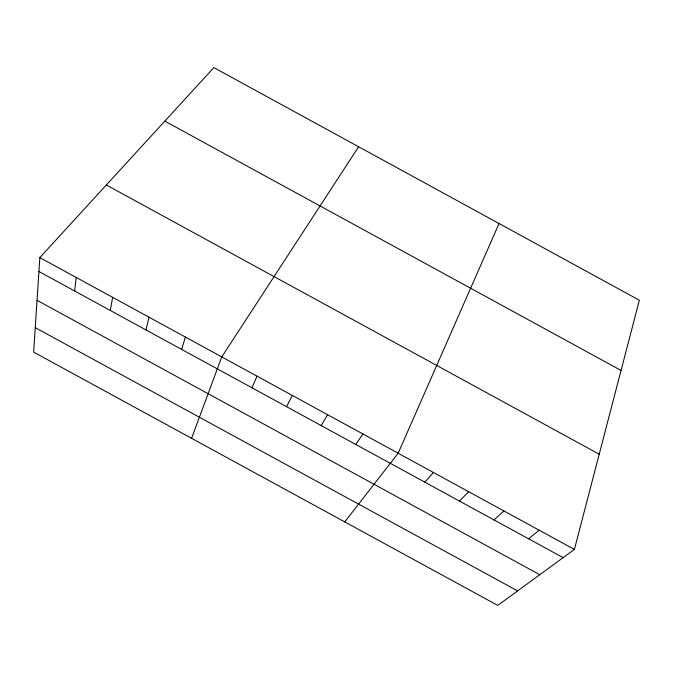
<?xml version="1.0" encoding="UTF-8"?>
<svg xmlns="http://www.w3.org/2000/svg" width="673" height="673" viewBox="0 0 673 673"><rect width="100%" height="100%" fill="white"/><g stroke="black" fill="none" stroke-linecap="round" stroke-linejoin="round"><path stroke-width="1.01" d="M39.842 257.599L33.65 352.13L497.776 605.397L574.389 549.437L639.35 300.234L213.846 67.603L39.842 257.599L574.389 549.437M74.627 290.98L76.242 277.469M110.313 310.463L112.635 297.34M145.991 329.938L149.019 317.202M181.668 349.413L185.395 337.064M191.586 438.316L221.762 356.917L358.625 146.756M499.046 223.52L398.164 453.223L344.744 521.895M251.938 387.774L257.061 376.19M286.547 406.669L292.343 395.455M321.139 425.555L327.625 414.711M355.731 444.432L362.898 433.967M424.89 482.188L433.42 472.471M459.457 501.065L468.677 491.719M494.024 519.926L503.917 510.958M528.583 538.795L539.157 530.198M164.835 121.123L621.044 370.444M106.351 184.982L599.214 454.208M38.933 271.497L563.133 557.656M37.049 300.318L539.771 574.725M35.257 327.65L517.621 590.902"/></g></svg>
